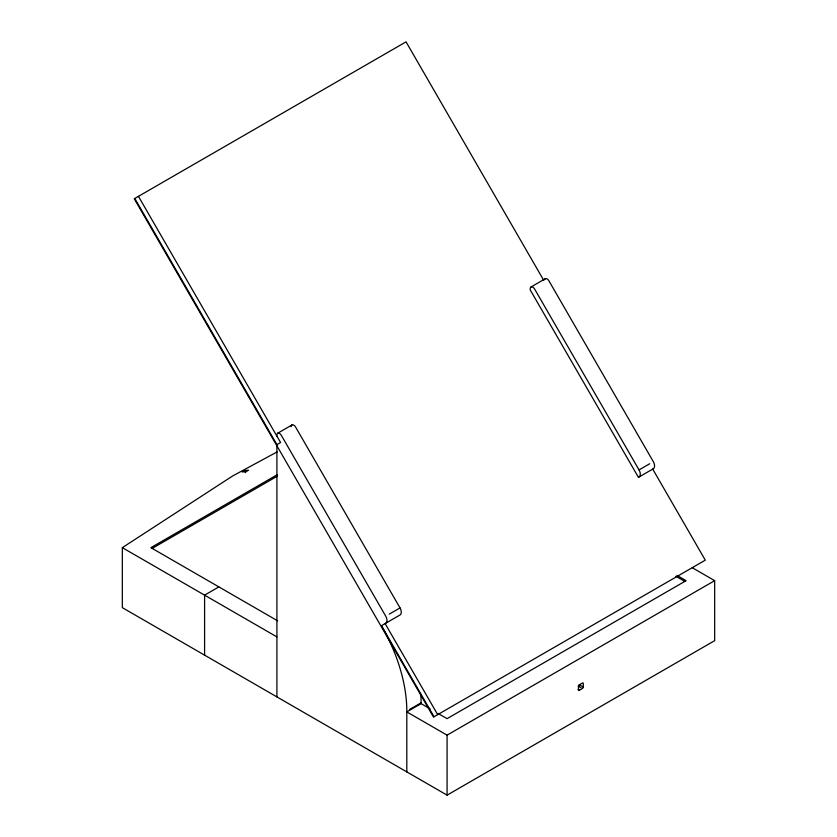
<?xml version="1.0" encoding="UTF-8"?>
<svg xmlns="http://www.w3.org/2000/svg" width="837" height="837" viewBox="0 0 837 837"><rect width="100%" height="100%" fill="white"/><g stroke="black" fill="none" stroke-linecap="round" stroke-linejoin="round"><path stroke-width="1.26" d="M692.304 567.737L714.672 580.658L714.672 640.65L447.084 795.15L122.328 607.652L122.328 547.66L232.738 475.908L277.11 451.917M277.779 433.179L292.071 424.924M531.097 286.934L545.379 278.679M276.911 696.907L276.911 444.646L280.583 442.522L138.45 196.35M244.76 470.467L242.165 471.963L245.952 471.723L248.547 470.227L244.76 470.467L245.607 472.706M277.173 474.746L150.901 547.66L277.622 620.824M152.031 548.507L277.173 476.253M218.886 586.904L204.594 595.149L204.594 655.151M389.299 614.107L400.023 607.913L295.628 427.111A3.672 2.124 60 0 0 292.804 424.819A3.672 2.124 60 0 0 291.192 426.671M639.039 476.985A6.121 3.536 60 0 0 639.039 469.913L649.753 463.729M406.813 771.902L406.813 711.063A122.474 70.706 60 0 0 381.442 625.71L400.023 614.986A6.121 3.536 60 0 0 400.023 607.913M409.513 709.504L421.095 702.818A122.474 70.706 60 0 0 420.791 694.197M430.134 708.866L421.095 703.645L406.813 711.9L447.084 735.148L714.672 580.658M579.361 690.274A1.224 0.711 -60 0 1 578.493 689.772L578.493 686.277A1.224 0.711 -60 0 1 579.361 684.781L582.395 683.023A1.224 0.711 -60 0 1 583.263 683.526L583.263 687.031A1.224 0.711 -60 0 1 582.395 688.527L579.361 690.274L578.064 689.531M677.06 575.438L686.099 580.658L447.084 718.648L438.044 713.438M675.919 576.285L684.969 581.506M579.361 684.781L583.263 687.031M578.168 686.089L581.098 687.773M122.328 547.66L276.911 636.905M543.611 280.123L406.05 41.85L134.265 198.756L433.503 717.058L705.288 560.152L652.714 469.097M639.039 469.913L534.655 289.11A3.672 2.124 60 0 0 531.819 286.829A3.672 2.124 60 0 0 530.219 288.671L530.219 289.916L638.432 477.341L653.331 468.741A6.121 3.536 60 0 0 653.331 461.668L548.936 280.866A3.672 2.124 60 0 0 546.415 278.637A3.672 2.124 60 0 0 544.584 279.725M385.114 623.586L437.688 714.641M134.778 198.463L276.911 444.646M381.442 625.71L434.016 716.765M447.084 735.148L447.084 795.15M421.095 702.818L421.095 703.655M276.911 436.161L276.911 434.916A3.672 2.124 60 0 1 278.512 433.074A3.672 2.124 60 0 1 281.337 435.355L385.731 616.168A6.121 3.536 60 0 1 385.731 623.241"/></g></svg>
